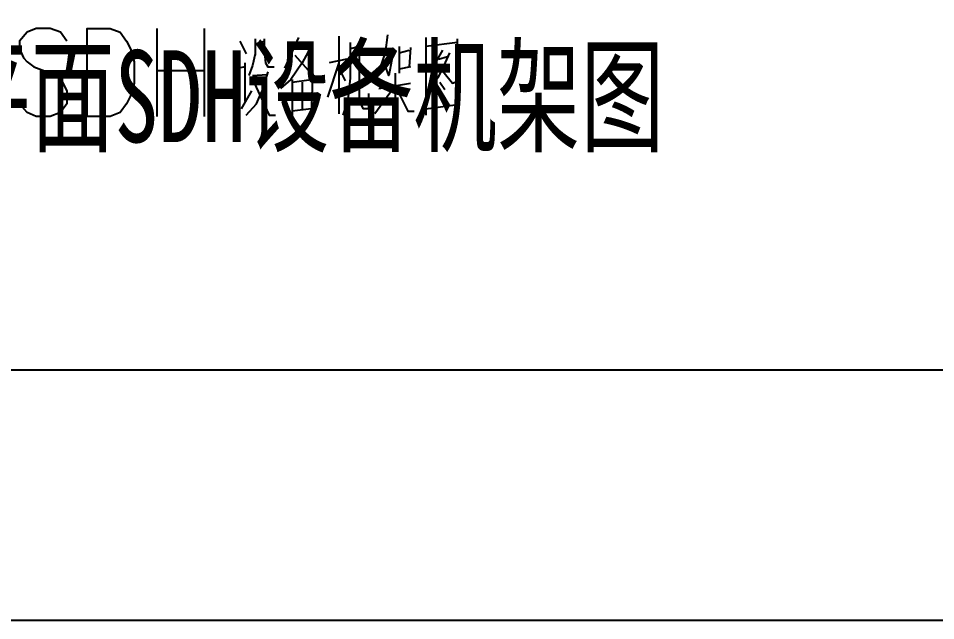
# Model space of a CAD drawing. Header units: metres. Extents: x 17 to 1264, y 17 to 859.
# Drawn here: x 232 to 335.7, y 16.9 to 85 of the extents above; entities that cross this region are included whole.
import ezdxf

# ---------------------------------------------------------------- set-up
doc = ezdxf.new("R2010")
doc.units = ezdxf.units.M
for name, color, linetype in [('LINES', 7, 'Continuous'), ('POLYLINES', 4, 'Continuous'), ('RECTS', 7, 'Continuous'), ('TEXTS', 3, 'Continuous')]:
    doc.layers.add(name, color=color, linetype=linetype)

msp = doc.modelspace()

# ---------------------------------------------------------------- linework, layer by layer
at = {"layer": 'LINES'}
for p, q in [((247.67, 73.87), (247.67, 83.81)), ((253, 83.81), (253, 73.87)), ((273.74, 83.09), (273.45, 81.07)), ((257.03, 82.37), (257.75, 80.93)), ((258.76, 82.66), (258.76, 80.78)), ((258.76, 82.08), (259.77, 82.37)), ((263.66, 82.8), (262.94, 81.22)), ((268.27, 74.16), (268.27, 82.94)), ((278.06, 82.8), (278.06, 74.02)), ((278.06, 82.66), (278.06, 74.45)), ((281.66, 82.22), (278.06, 81.79)), ((281.51, 74.59), (281.66, 82.66)), ((262.94, 81.22), (262.07, 79.34)), ((263.08, 81.5), (265.1, 81.79)), ((270.57, 81.79), (269.56, 81.5)), ((272.59, 80.93), (274.46, 81.22)), ((275.03, 81.79), (275.03, 78.77)), ((275.03, 81.07), (276.19, 81.36)), ((276.33, 81.65), (276.19, 79.49)), ((279.93, 81.36), (278.63, 79.06)), ((257.61, 75.6), (257.61, 79.92)), ((266.97, 76.03), (268.27, 79.92)), ((269.13, 80.35), (267.11, 79.92)), ((279.5, 80.35), (280.51, 80.64)), ((247.67, 79.06), (253, 79.06)), ((257.61, 79.49), (256.31, 79.2)), ((260.2, 78.91), (259.48, 76.61)), ((268.99, 77.9), (268.27, 79.34)), ((276.33, 79.49), (275.03, 79.2)), ((258.47, 78.48), (260.06, 78.62)), ((262.94, 77.76), (265.1, 78.05)), ((262.94, 78.05), (262.94, 74.02)), ((265.24, 78.19), (265.1, 74.02)), ((274.6, 78.77), (274.6, 73.73)), ((278.35, 77.04), (279.5, 78.34)), ((264.09, 77.76), (264.09, 74.74)), ((274.6, 77.33), (272.3, 74.16)), ((272.73, 77.04), (276.33, 77.62)), ((279.64, 77.76), (280.22, 76.9)), ((258.33, 76.75), (257.18, 74.74)), ((263.23, 76.18), (264.81, 76.32)), ((279.35, 76.61), (280.22, 75.46)), ((265.1, 74.74), (262.94, 74.45)), ((278.06, 74.74), (281.37, 75.17)), ((87.76, 45.22), (1179.14, 45.22))]:
    msp.add_line(p, q, dxfattribs=at)
at = {"layer": 'POLYLINES'}
for points in [[(237.45, 82.37), (236.73, 83.38), (235.58, 83.81), (233.99, 83.81), (232.99, 83.38), (232.12, 82.37), (232.12, 81.5), (232.55, 80.5), (232.99, 80.06), (233.71, 79.49), (236.01, 78.62), (236.73, 78.19), (237.02, 77.62), (237.45, 76.75), (237.45, 75.31), (236.73, 74.3), (235.58, 73.87), (233.99, 73.87), (232.99, 74.3), (232.12, 75.31)], [(239.75, 73.87), (239.75, 83.81), (242.35, 83.81), (243.5, 83.38), (244.22, 82.37), (244.65, 81.5), (245.08, 80.06), (245.08, 77.62), (244.65, 76.18), (244.22, 75.31), (243.5, 74.3), (242.35, 73.87), (239.75, 73.87)], [(259.77, 82.66), (259.77, 81.36), (259.91, 79.92), (260.2, 79.49), (260.92, 79.49)], [(265.24, 82.08), (264.09, 79.92), (262.79, 78.05), (261.64, 77.04)], [(268.7, 74.02), (269.27, 75.74), (269.56, 78.19), (269.56, 82.22)], [(271.58, 76.46), (271.58, 74.74), (271, 74.74), (270.57, 75.6), (270.57, 82.08)], [(258.76, 80.93), (258.47, 79.63), (258.04, 78.48)], [(273.45, 81.07), (272.87, 79.34), (272.3, 77.76)], [(274.46, 81.5), (273.88, 78.48), (273.45, 79.63)], [(279.5, 78.34), (279.93, 79.2), (280.79, 81.07)], [(263.23, 80.78), (265.96, 77.76), (266.39, 77.76)], [(279.35, 79.78), (281.08, 77.62), (281.37, 77.76)], [(258.62, 77.76), (260.35, 74.02), (261.07, 74.02)], [(274.6, 77.33), (276.04, 74.45), (276.76, 74.45)], [(257.75, 74.02), (258.91, 75.31), (259.48, 76.61)], [(281.51, 74.3), (281.51, 74.59), (281.37, 75.17)]]:
    msp.add_lwpolyline(points, dxfattribs=at)
at = {"layer": 'RECTS'}
msp.add_lwpolyline([(16.84, 858.82), (1207.43, 858.82), (1207.43, 16.85), (16.84, 16.85)], dxfattribs=at)

# ---------------------------------------------------------------- texts
at = {"layer": 'TEXTS', "width": 0.700461}
msp.add_text('省网A2平面SDH设备机架图', height=10.39, dxfattribs=at).set_placement((195.11, 70.96))

doc.saveas('drawing.dxf')
